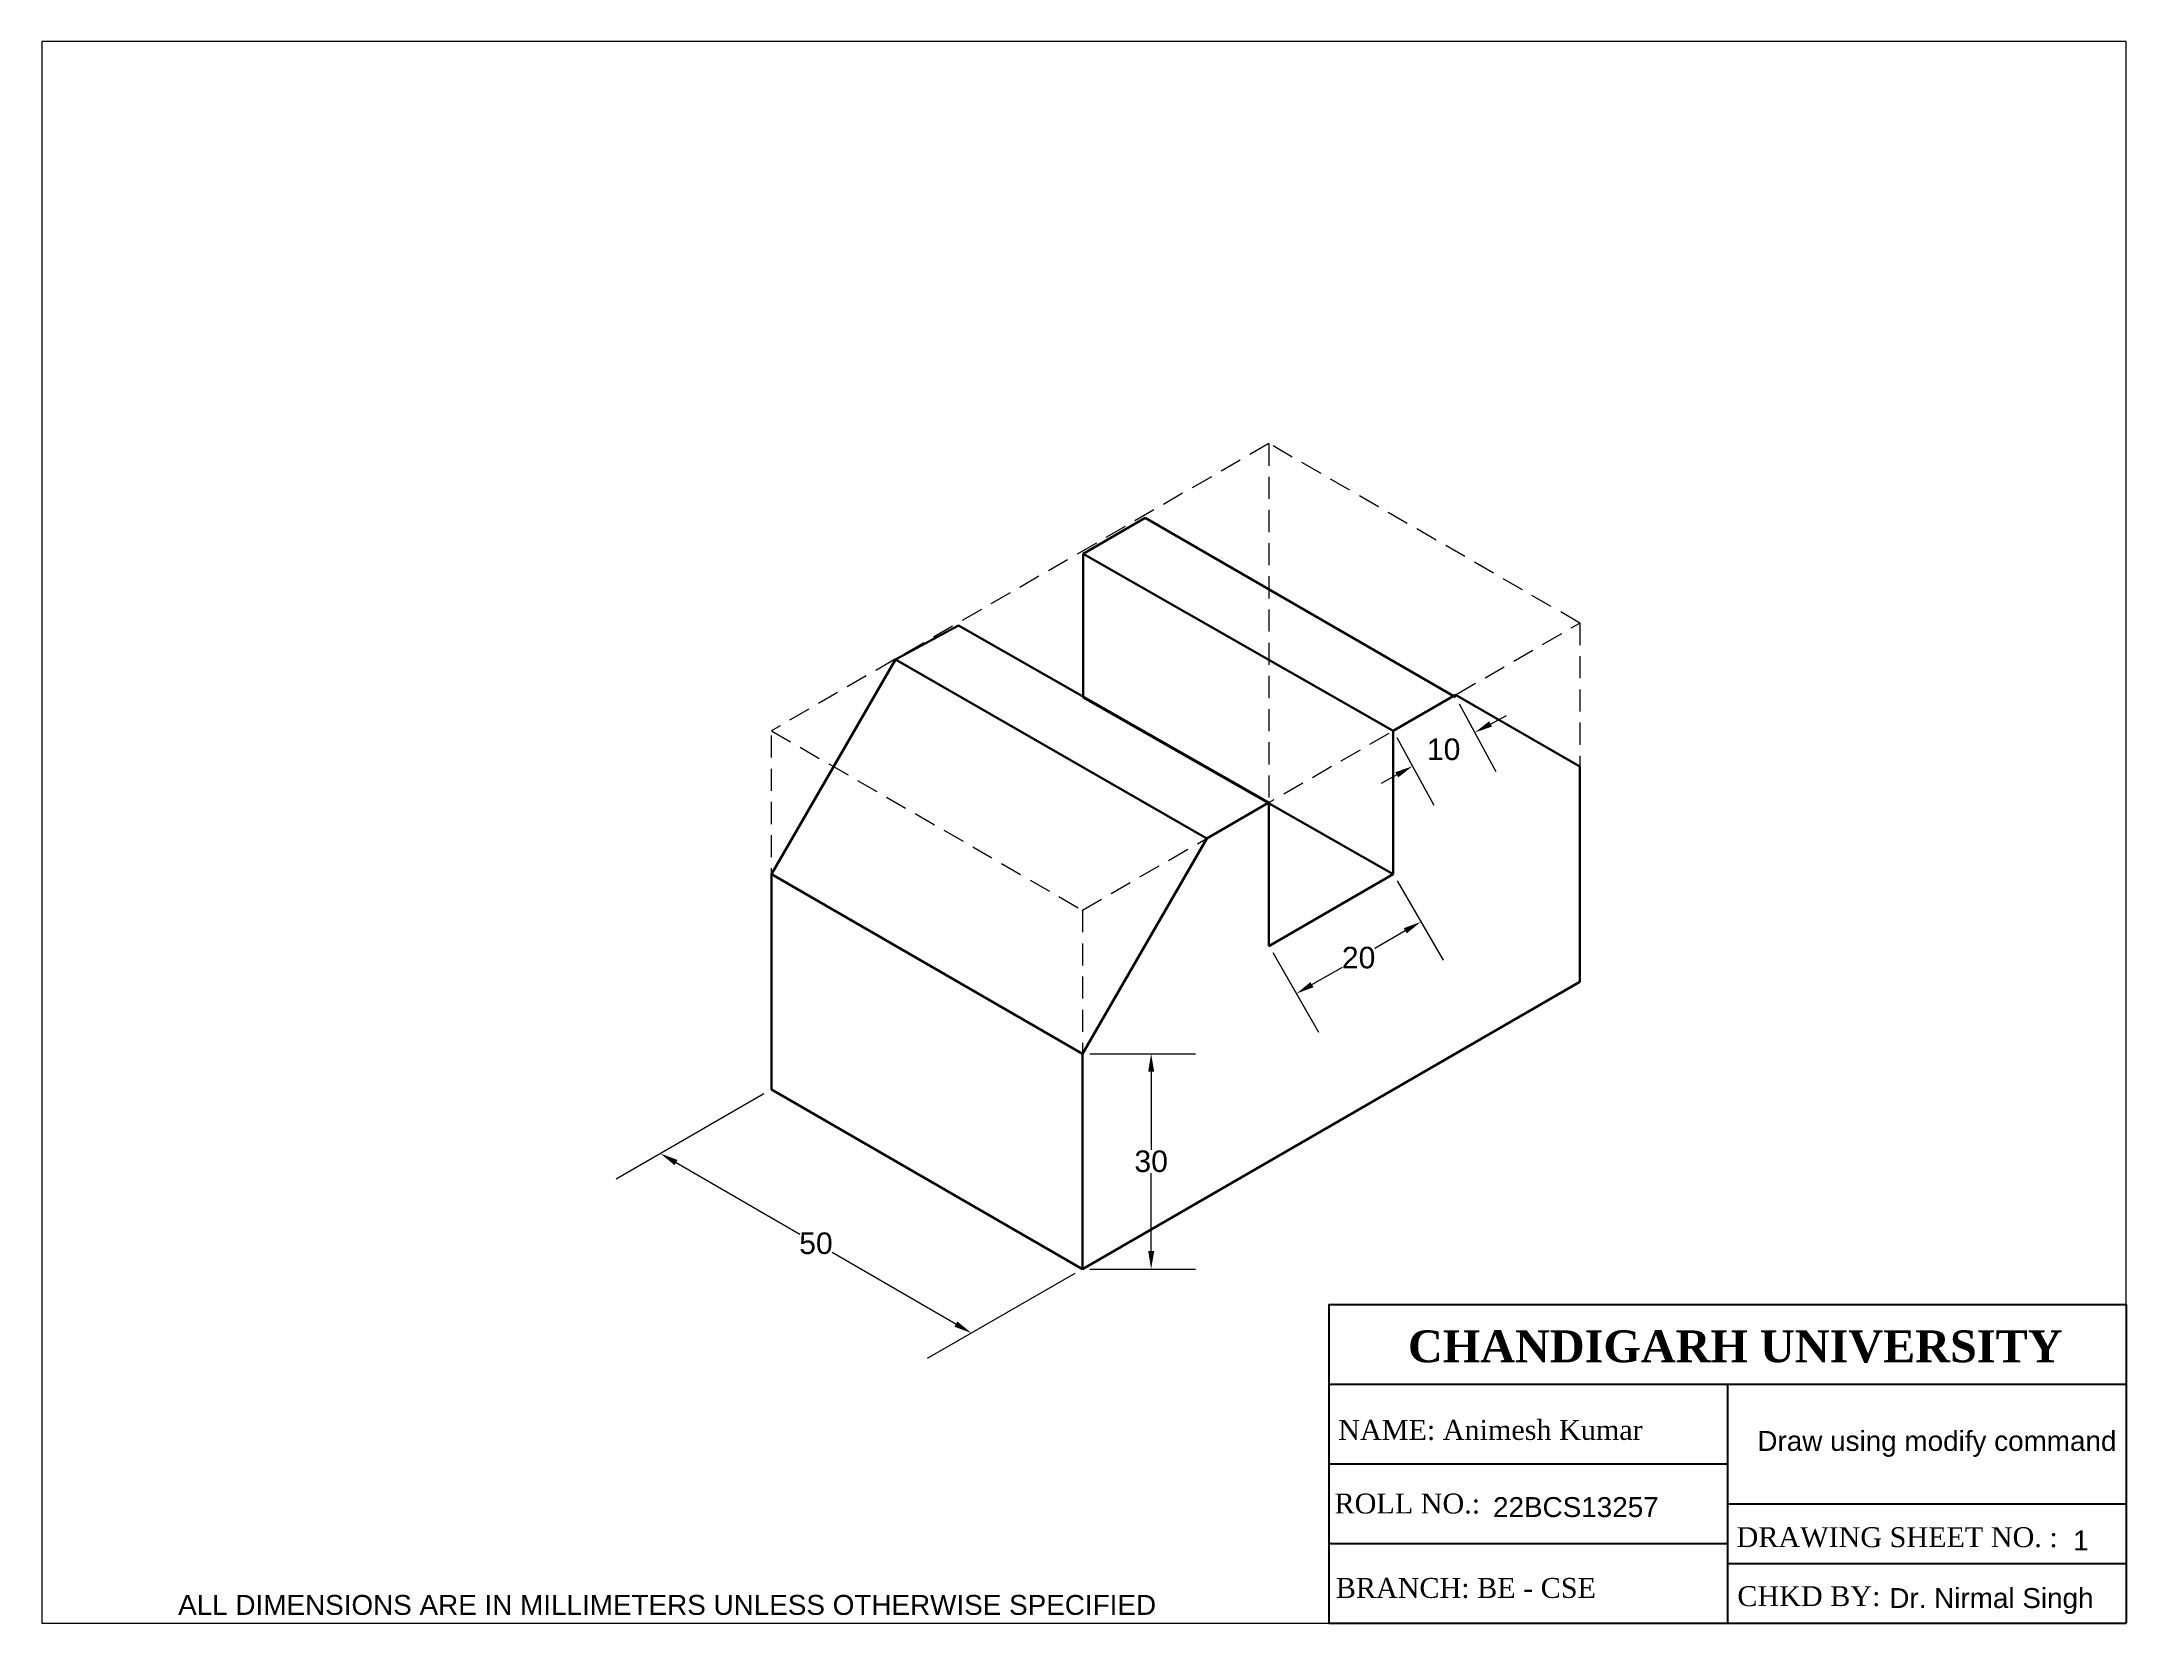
# Paper-space layout 'Layout3-Layout1' of a CAD drawing. Header units: millimetres. Extents: x 0 to 261, y 0 to 198.
# The model-space entities are those that its viewports show. They can reach past a viewport. Long polylines and large blocks are cut down to what shows.
import ezdxf

# ---------------------------------------------------------------- set-up
doc = ezdxf.new("R2010")
doc.units = ezdxf.units.MM
doc.header["$LTSCALE"] = 10
doc.linetypes.add('ACAD_ISO08W100', pattern=[36, 24, -3, 6, -3])
doc.linetypes.add('HIDDEN', pattern=[0.375, 0.25, -0.125])
doc.layers.add('thick continuous', color=7, linetype='Continuous', lineweight=30)
doc.styles.get("Standard").update_dxf_attribs({"font": 'arial.ttf'})
doc.dimstyles.get("Standard").update_dxf_attribs({"dimtxt": 3, "dimasz": 2.5, "dimexe": 6.18, "dimexo": 1.063, "dimgap": 0.09, "dimtad": 0, "dimtih": 1, "dimtoh": 1, "dimdec": 0, "dimzin": 0, "dimdsep": 46, "dimtxsty": 'Standard', "dimcen": 0.09, "dimadec": 0, "dimazin": 0, "dimtfac": 1, "dimtdec": 0, "dimtofl": 0, "dimtmove": 0, "dimatfit": 3, "dimfxl": 1, "dimtolj": 1, "dimtzin": 0, "dimlwd": 5, "dimlwe": 5, "dimarcsym": 0})

# ---------------------------------------------------------------- blocks, each defined once
blk = doc.blocks.new('*D22')
at = {"layer": 'Defpoints', "color": 0, "linetype": 'Continuous', "lineweight": 30, "transparency": 16777216}
for p in [(100.37, 63.06), (143.68, 38.06), (128.23, 29.14)]:
    blk.add_point(p, dxfattribs=at)
at = {"layer": 'thick continuous', "color": 0, "lineweight": 5, "transparency": 16777216}
for p, q in [((99.31, 62.45), (78.75, 50.58)), ((142.61, 37.45), (122.05, 25.58))]:
    blk.add_line(p, q, dxfattribs=at)
at = {"layer": 'thick continuous', "color": 0, "linetype": 'Continuous', "lineweight": 5, "transparency": 16777216}
for p, q in [((87.1, 52.89), (104.35, 42.93)), ((126.07, 30.39), (108.82, 40.35))]:
    blk.add_line(p, q, dxfattribs=at)
at = {"layer": 'thick continuous', "color": 0, "linetype": 'Continuous', "lineweight": 30, "transparency": 16777216}
for points in [[(87.31, 53.26), (86.89, 52.53), (84.93, 54.14)], [(126.28, 30.76), (125.86, 30.03), (128.23, 29.14)]]:
    blk.add_solid(points, dxfattribs=at)
at = {"layer": 'thick continuous', "color": 0, "linetype": 'Continuous', "lineweight": 30, "transparency": 16777216, "insert": (106.58, 41.64), "char_height": 3, "attachment_point": 5}
blk.add_mtext('\\A1;50', dxfattribs=at)
blk = doc.blocks.new('*D24')
at = {"layer": 'Defpoints', "color": 0, "linetype": 'Continuous', "lineweight": 30, "transparency": 16777216}
for p in [(186.98, 93.06), (190.81, 86.43), (169.66, 83.06)]:
    blk.add_point(p, dxfattribs=at)
at = {"layer": 'thick continuous', "color": 0, "lineweight": 5, "transparency": 16777216}
for p, q in [((187.51, 92.14), (193.9, 81.07)), ((170.19, 82.14), (176.58, 71.07))]:
    blk.add_line(p, q, dxfattribs=at)
at = {"layer": 'thick continuous', "color": 0, "linetype": 'Continuous', "lineweight": 5, "transparency": 16777216}
for p, q in [((188.64, 85.18), (184.41, 82.73)), ((175.65, 77.68), (179.89, 80.12))]:
    blk.add_line(p, q, dxfattribs=at)
at = {"layer": 'thick continuous', "color": 0, "linetype": 'Continuous', "lineweight": 30, "transparency": 16777216}
for points in [[(188.43, 85.54), (188.85, 84.82), (190.81, 86.43)], [(175.44, 78.04), (175.86, 77.32), (173.49, 76.43)]]:
    blk.add_solid(points, dxfattribs=at)
at = {"layer": 'thick continuous', "color": 0, "linetype": 'Continuous', "lineweight": 30, "transparency": 16777216, "insert": (182.15, 81.43), "char_height": 3, "attachment_point": 5}
blk.add_mtext('\\A1;20', dxfattribs=at)
blk = doc.blocks.new('*D25')
at = {"layer": 'Defpoints', "color": 0, "linetype": 'Continuous', "lineweight": 30, "transparency": 16777216}
for p in [(143.68, 68.06), (143.68, 38.06), (153.26, 38.06)]:
    blk.add_point(p, dxfattribs=at)
at = {"layer": 'thick continuous', "color": 0, "lineweight": 5, "transparency": 16777216}
for p, q in [((144.74, 68.06), (159.44, 68.06)), ((144.74, 38.06), (159.44, 38.06))]:
    blk.add_line(p, q, dxfattribs=at)
at = {"layer": 'thick continuous', "color": 0, "linetype": 'Continuous', "lineweight": 5, "transparency": 16777216}
for p, q in [((153.26, 65.56), (153.26, 54.68)), ((153.26, 40.56), (153.26, 51.44))]:
    blk.add_line(p, q, dxfattribs=at)
at = {"layer": 'thick continuous', "color": 0, "linetype": 'Continuous', "lineweight": 30, "transparency": 16777216}
for points in [[(152.84, 65.56), (153.68, 65.56), (153.26, 68.06)], [(152.84, 40.56), (153.68, 40.56), (153.26, 38.06)]]:
    blk.add_solid(points, dxfattribs=at)
at = {"layer": 'thick continuous', "color": 0, "linetype": 'Continuous', "lineweight": 30, "transparency": 16777216, "insert": (153.26, 53.06), "char_height": 3, "attachment_point": 5}
blk.add_mtext('\\A1;30', dxfattribs=at)
blk = doc.blocks.new('*D26')
at = {"layer": 'Defpoints', "color": 0, "linetype": 'Continuous', "lineweight": 30, "transparency": 16777216}
for p in [(195.64, 117.75), (186.98, 113.06), (198.32, 112.8)]:
    blk.add_point(p, dxfattribs=at)
at = {"layer": 'thick continuous', "color": 0, "lineweight": 5, "transparency": 16777216}
for p, q in [((196.14, 116.82), (201.27, 107.37)), ((187.48, 112.13), (192.61, 102.67))]:
    blk.add_line(p, q, dxfattribs=at)
at = {"layer": 'thick continuous', "color": 0, "linetype": 'Continuous', "lineweight": 5, "transparency": 16777216}
for p, q in [((200.52, 113.99), (202.72, 115.18)), ((187.47, 106.91), (185.27, 105.72))]:
    blk.add_line(p, q, dxfattribs=at)
at = {"layer": 'thick continuous', "color": 0, "linetype": 'Continuous', "lineweight": 30, "transparency": 16777216}
for points in [[(200.32, 114.36), (200.72, 113.63), (198.32, 112.8)], [(187.27, 107.28), (187.66, 106.55), (189.66, 108.11)]]:
    blk.add_solid(points, dxfattribs=at)
at = {"layer": 'thick continuous', "color": 0, "linetype": 'Continuous', "lineweight": 30, "transparency": 16777216, "insert": (193.99, 110.45), "char_height": 3, "attachment_point": 5}
blk.add_mtext('\\A1;10', dxfattribs=at)

msp = doc.modelspace()

# ---------------------------------------------------------------- linework, layer by layer
at = {"layer": 'thick continuous', "linetype": 'HIDDEN', "lineweight": 15}
for p, q in [((169.66, 153.06), (100.37, 113.06)), ((212.96, 128.06), (169.66, 153.06)), ((169.66, 153.06), (169.66, 103.06)), ((143.68, 88.06), (212.96, 128.06)), ((212.96, 128.06), (212.96, 78.06)), ((100.37, 63.06), (100.37, 113.06)), ((100.37, 113.06), (143.68, 88.06)), ((143.68, 88.06), (143.68, 38.06)), ((212.96, 78.06), (143.68, 38.06)), ((100.37, 63.06), (143.68, 38.06))]:
    msp.add_line(p, q, dxfattribs=at)
at = {"layer": 'thick continuous', "linetype": 'Continuous', "lineweight": 30}
for p, q in [((143.77, 137.7), (152.43, 142.7)), ((152.43, 142.7), (195.64, 117.75)), ((143.77, 117.7), (143.77, 137.7)), ((186.98, 113.06), (143.77, 137.7)), ((117.64, 122.96), (126.45, 127.7)), ((126.45, 127.7), (169.66, 103.06)), ((117.64, 122.96), (100.37, 93.06)), ((161, 98.06), (117.64, 122.96)), ((143.77, 117.7), (186.98, 93.06)), ((186.98, 113.06), (195.64, 118.06)), ((212.96, 108.06), (195.64, 118.06)), ((186.98, 93.06), (186.98, 113.06)), ((212.96, 78.06), (212.96, 108.06)), ((161, 98.06), (169.66, 103.06)), ((169.66, 103.06), (169.66, 83.06)), ((143.68, 68.06), (161, 98.06)), ((100.37, 63.06), (100.37, 93.06)), ((100.37, 93.06), (143.68, 68.06)), ((169.66, 83.06), (186.98, 93.06)), ((143.68, 38.06), (212.96, 78.06)), ((143.68, 38.06), (143.68, 68.06)), ((143.68, 38.06), (100.37, 63.06))]:
    msp.add_line(p, q, dxfattribs=at)

# ---------------------------------------------------------------- dimensions: what is measured, and where the dimension line sits
for p1, p2, distance, picture, middle in [((186.98, 113.06), (195.64, 117.75), -5.63, '*D26', (193.99, 110.45)), ((169.66, 83.06), (186.98, 93.06), -7.66, '*D24', (182.15, 81.43)), ((143.68, 68.06), (143.68, 38.06), 9.59, '*D25', (153.26, 53.06)), ((100.37, 63.06), (143.68, 38.06), -15.44, '*D22', (106.58, 41.64))]:
    dim = msp.add_aligned_dim(p1=p1, p2=p2, distance=distance, dimstyle='Standard', dxfattribs=at)
    dim.commit()
    dim.dimension.update_dxf_attribs({"geometry": picture, "text_midpoint": middle})

psp = doc.layouts.new('Layout3-Layout1')

# ---------------------------------------------------------------- linework, layer by layer
for p, q in [((161.41, 40), (261.41, 40)), ((161.41, 40), (161.41, 0)), ((261.41, 40), (261.41, 0)), ((161.41, 30), (261.41, 30)), ((161.41, 30), (194.27, 30)), ((211.41, 30), (211.41, 0)), ((161.41, 20), (211.41, 20)), ((211.41, 15), (261.41, 15)), ((161.41, 10), (211.41, 10)), ((211.41, 7.5), (261.41, 7.5)), ((161.41, 0), (261.41, 0))]:
    psp.add_line(p, q)

# ---------------------------------------------------------------- texts
at = {"insert": (170.98, 36.75), "char_height": 4, "attachment_point": 1}
psp.add_mtext_dynamic_manual_height_columns('\\pi0.35393;{\\fTimes New Roman|b1|i0|c0|p18;CHANDIGARH UNIVERSITY}', width=80.8177, gutter_width=40, heights=[0], dxfattribs=at)
at = {"linetype": 'ACAD_ISO08W100', "lineweight": 100, "char_height": 2.5, "attachment_point": 1}
for s, width, insert in [('{\\fTimes New Roman|b0|i0|c0|p18;NAME: Animesh Kumar}', 45.3199, (162.59, 25.51)), ('{\\fTimes New Roman|b0|i0|c0|p18;ROLL NO.:}', 45.3199, (162.13, 16.28)), ('{\\fTimes New Roman|b0|i0|c0|p18;DRAWING SHEET NO. :}', 45.3199, (212.54, 12.06)), ('{\\fTimes New Roman|b0|i0|c0|p18;BRANCH: BE - CSE}', 45.3199, (162.28, 5.69)), ('{\\fTimes New Roman|b0|i0|c0|p18;CHKD BY: }', 47.9779, (212.64, 4.66))]:
    psp.add_mtext_dynamic_manual_height_columns(s, width=width, gutter_width=25, heights=[0], dxfattribs=dict(at, insert=insert))
at = {"layer": 'thick continuous'}
psp.add_text('ALL DIMENSIONS ARE IN MILLIMETERS UNLESS OTHERWISE SPECIFIED', height=2.5, dxfattribs=at).set_placement((17.11, 1.06))
at = {"layer": 'thick continuous', "lineweight": 90, "char_height": 2.5, "attachment_point": 1}
for s, width, heights, insert in [('\\pi2.1405;Draw using modify command', 48.79, [0], (213.01, 24.13)), ('\\pi3.6355;1', 8.1919, [1.74], (251.11, 11.65))]:
    psp.add_mtext_dynamic_manual_height_columns(s, width=width, gutter_width=12.5, heights=heights, dxfattribs=dict(at, insert=insert))
at = {"layer": 'thick continuous', "lineweight": 120, "insert": (182, 20), "char_height": 2.5, "attachment_point": 1}
psp.add_mtext_dynamic_manual_height_columns('\\P22BCS13257', width=26.3781, gutter_width=12.5, heights=[6.85], dxfattribs=at)
at = {"layer": 'thick continuous', "lineweight": 53, "insert": (231.69, 4.42), "char_height": 2.5, "attachment_point": 1}
psp.add_mtext_dynamic_manual_height_columns('Dr. Nirmal Singh', width=28.0091, gutter_width=12.5, heights=[4.2], dxfattribs=at)

# ---------------------------------------------------------------- viewports
at = {"layer": 'thick continuous'}
psp.add_viewport(center=(130.71, 99.21), size=(261.41, 198.4125), view_center_point=(143.91, 98.88), view_height=220.3333, dxfattribs=at)

doc.saveas('drawing.dxf')
